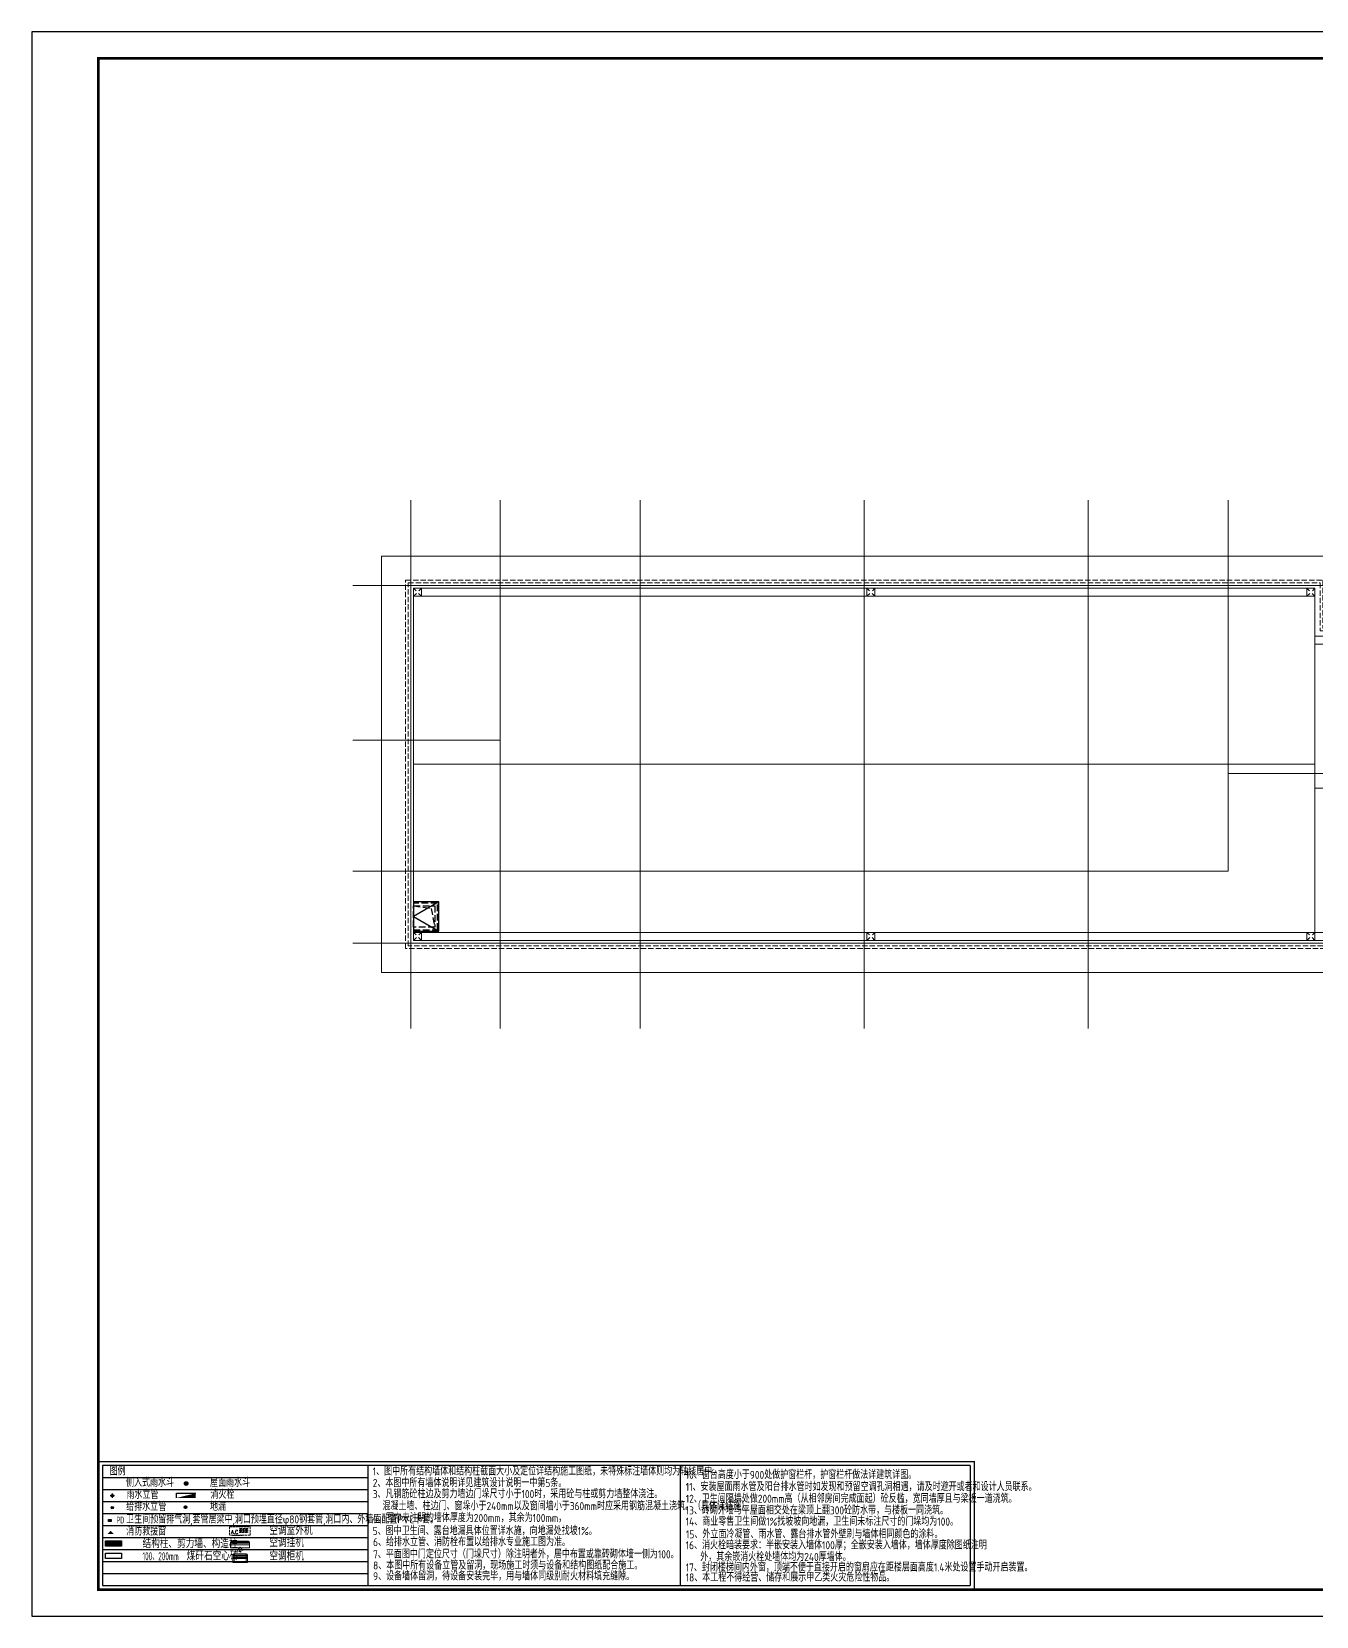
# Model space of a CAD drawing. Extents: x 1188826 to 1909461, y 608442 to 1651179.
# Drawn here: x 1278970 to 1327138, y 880694 to 940094 of the extents above; entities that cross this region are included whole.
import ezdxf

# ---------------------------------------------------------------- set-up
doc = ezdxf.new("R2010")
doc.units = 0
doc.header["$LTSCALE"] = 1000
doc.header["$MEASUREMENT"] = 0
for name, pattern in [('__DASH', [0.35, 0.25, -0.1]), ('ACAD_ISO10W100', [18.5, 12, -3, 0.5, -3]), ('CONTINOUS', [0]), ('DASH', [0.35, 0.25, -0.1]), ('DOTE', [2.42, 2, -0.2, 0.02, -0.2])]:
    doc.linetypes.add(name, pattern=pattern)
for name, color, linetype in [('00-地漏', 43, 'Continuous'), ('__0', 7, 'Continuous'), ('A-FLOR(看线)', 205, 'Continuous'), ('AE-FLDR-ROOF', 61, 'Continuous'), ('PUB_TEXT', 4, 'Continuous'), ('Z3-建筑外边线', 157, 'Continuous'), ('保温', 6, 'Continuous'), ('图框', 140, 'Continuous'), ('地漏', 43, 'Continuous'), ('房间名称', 255, 'Continuous'), ('留孔', 1, 'Continuous'), ('看线', 8, 'Continuous'), ('雨水立管', 160, 'Continuous'), ('预留孔', 240, 'Continuous')]:
    doc.layers.add(name, color=color, linetype=linetype)
for name, color, linetype, lineweight in [('DOTE', 19, 'DOTE', 9), ('WALL', 9, 'Continuous', 40), ('平面-分水线', 214, 'Continuous', 15), ('平面-排水沟', 86, 'Continuous', 15), ('平面-看线', 45, 'Continuous', 15), ('平面-空调预留孔', 173, 'Continuous', 15)]:
    doc.layers.add(name, color=color, linetype=linetype, lineweight=lineweight)
doc.layers.add('消火栓', color=1, linetype='CONTINOUS', plot=False)
doc.styles.add('_TCH_DIM', font='SIMPLEX.shx', dxfattribs={"width": 0.7, "bigfont": 'GBCBIG.shx'})
doc.styles.get("Standard").update_dxf_attribs({"font": 'gbenor.shx', "bigfont": 'gbcbig.shx'})
doc.styles.add('房间名称', font='TSSDENG', dxfattribs={"width": 0.8, "bigfont": 'HZTXT'})

# ---------------------------------------------------------------- blocks, each defined once
blk = doc.blocks.new('R5T6Y7TRF')
at = {"layer": '平面-分水线', "elevation": -134}
blk.add_lwpolyline([(392485, -26438), (392785, -26438), (392785, -26738), (392485, -26738)], close=True, dxfattribs=at)
for points in [[(392485, -26438), (392582, -26534)], [(392485, -26738), (392593, -26629)], [(392676, -26629), (392785, -26738)], [(392688, -26534), (392785, -26438)]]:
    blk.add_lwpolyline(points, dxfattribs=at)
blk = doc.blocks.new('地漏')
at = {"layer": '00-地漏', "color": 8}
for p, q in [((261881, 761590), (261803, 761667)), ((261912, 761607), (261820, 761699)), ((261929, 761636), (261846, 761715))]:
    blk.add_line(p, q, dxfattribs=at)
at = {"layer": '00-地漏'}
blk.add_ellipse((261866, 761653), major_axis=(-65, 0), ratio=1, start_param=-1.570626514069458, end_param=4.712558793110128, dxfattribs=at)
blk = doc.blocks.new('W-drain-1')
for p, q in [((-270, 30), (-210, 30)), ((-266, 45), (-214, 45)), ((-266, 15), (-214, 15)), ((-255, 56), (-255, 4)), ((-240, 60), (-240, 0)), ((-225, 56), (-225, 4))]:
    blk.add_line(p, q)
blk.add_circle((-240, 30), 30)
blk = doc.blocks.new('y')
at = {"layer": '雨水立管'}
for p, q in [((100, 0), (-100, 0)), ((0, 100), (0, -100))]:
    blk.add_line(p, q, dxfattribs=at)
for radius in [55, 29.7]:
    blk.add_circle((0, 0), radius, dxfattribs=at)
blk = doc.blocks.new('A$C346954FD')
at = {"layer": '消火栓'}
for p, q in [((650, 0), (0, 0)), ((650, 160), (650, 0))]:
    blk.add_line(p, q, dxfattribs=at)
blk.add_solid([(650, 160), (0, 0), (0, 160)], dxfattribs=at)
blk = doc.blocks.new('A$C1AAF19CD')
at = {"layer": '预留孔', "linetype": '__DASH', "ltscale": 0.2}
for p, q in [((35, -10), (235, 140)), ((235, -10), (35, 140))]:
    blk.add_line(p, q, dxfattribs=at)
blk.add_lwpolyline([(0, 65), (270, 65)], dxfattribs=at)
at = {"layer": '预留孔', "ltscale": 0.2}
blk.add_lwpolyline([(35, -10), (35, 140), (235, 140), (235, -10), (35, -10)], dxfattribs=at)
blk = doc.blocks.new('gsergvr')
at = {"layer": '平面-空调预留孔', "linetype": 'DASH', "ltscale": 0.3}
for p, q in [((34075, 17176), (34075, 17166)), ((34085, 17156), (34438, 17156)), ((34448, 17166), (34448, 17176))]:
    blk.add_line(p, q, dxfattribs=at)
blk.add_lwpolyline([(34729, 17176), (33989, 17176, -0.414214), (33969, 17196), (33969, 17466, -0.414214), (33989, 17486), (34729, 17486, -0.414214), (34749, 17466), (34749, 17196, -0.414214)], format="xyb", close=True, dxfattribs=at)
for points in [[(34679, 17515), (34260, 17515), (34260, 17500), (34679, 17500)], [(34658, 17428), (34343, 17428), (34343, 17399), (34658, 17399)], [(34658, 17362), (34343, 17362), (34343, 17333), (34658, 17333)], [(34658, 17296), (34343, 17296), (34343, 17267), (34658, 17267)]]:
    blk.add_lwpolyline(points, close=True, dxfattribs=at)
for centre, start, end in [((34085, 17166), 180, 270), ((34438, 17166), 270, 0)]:
    blk.add_arc(centre, 10, start, end, dxfattribs=at)
at = {"layer": '平面-空调预留孔', "linetype": 'DASH', "ltscale": 0.3, "style": '_TCH_DIM', "width": 0.705882}
blk.add_text('A.C', height=146.9, dxfattribs=at).set_placement((34028, 17216))
blk = doc.blocks.new('A$C001338C2')
for p, q in [((0, 249), (0, 22)), ((22, 0), (878, 0)), ((845, 304), (55, 304)), ((109, 215), (109, 304)), ((900, 22), (900, 249))]:
    blk.add_line(p, q)
at = {"lineweight": 5}
for p, q in [((900, 215), (0, 215)), ((900, 143), (0, 143)), ((865, 279), (144, 279)), ((144, 279), (144, 266)), ((387, 279), (144, 279)), ((144, 279), (144, 253)), ((144, 266), (865, 266)), ((144, 240), (144, 253)), ((144, 253), (865, 253)), ((865, 240), (144, 240)), ((387, 240), (387, 279)), ((622, 240), (387, 240)), ((865, 279), (622, 279)), ((622, 279), (622, 240)), ((865, 253), (865, 279)), ((865, 266), (865, 240))]:
    blk.add_line(p, q, dxfattribs=at)
for points in [[(89, 226), (22, 226, -0.414214), (17, 232), (17, 243, -0.414214), (22, 249), (89, 249, -0.414214), (95, 243), (95, 232, -0.414214)], [(73, 275), (57, 275, -0.414214), (51, 281), (51, 283, -0.414214), (57, 289), (73, 289, -0.414214), (79, 283), (79, 281, -0.414214)]]:
    blk.add_lwpolyline(points, format="xyb", close=True)
for centre, radius, start, end in [((55, 249), 55, 90, 180), ((22, 22), 22, 180, 270), ((845, 249), 55, 360, 90), ((878, 22), 22, 270, 360)]:
    blk.add_arc(centre, radius, start, end)
blk = doc.blocks.new('dasdasf1sa2f31as32f')
for p, q in [((-116, 586), (43, 640)), ((83, 477), (43, 640)), ((-473, 260), (-339, 504)), ((0, 0), (-473, 260)), ((-270, 524), (-428, 237)), ((72, 132), (-401, 392)), ((93, 169), (-381, 428)), ((115, 208), (-359, 468)), ((135, 245), (-339, 505)), ((-270, 524), (114, 314)), ((-23, 586), (-116, 586)), ((-23, 586), (-73, 493)), ((-31, 504), (-73, 493)), ((114, 314), (-44, 26)), ((-18, 463), (-31, 504)), ((32, 555), (-18, 463)), ((134, 244), (0, 0)), ((83, 477), (32, 555))]:
    blk.add_line(p, q)
for centre, start, end in [((-294, 479), 61.25933, 151.25933), ((89, 269), 331.25933, 61.25933)]:
    blk.add_arc(centre, 51.3, start, end)

msp = doc.modelspace()

# ---------------------------------------------------------------- hatches: boundary and pattern name
at = {"layer": 'WALL'}
msp.add_hatch(color=1, dxfattribs=at).paths.add_polyline_path([(1281930, 883898), (1281810, 883778), (1282050, 883778)])
at = {"layer": '保温', "linetype": 'ByBlock', "ltscale": 10}
h = msp.add_hatch(color=8, dxfattribs=at)
h.dxf.hatch_style = 1
h.paths.add_polyline_path([(1282338, 883319), (1282338, 883519), (1281738, 883519), (1281738, 883319)])

# ---------------------------------------------------------------- linework, layer by layer
at = {"layer": '__0', "color": 4}
for points in [[(1281738, 883519), (1282338, 883519), (1282338, 883319), (1281738, 883319)], [(1281738, 883057), (1282338, 883057), (1282338, 882857), (1281738, 882857)]]:
    msp.add_lwpolyline(points, close=True, dxfattribs=at)
at = {"layer": 'A-FLOR(看线)'}
msp.add_lwpolyline([(1294238, 907481), (1293288, 907481), (1293288, 906381), (1294238, 906381)], close=True, dxfattribs=at)
msp.add_lwpolyline([(1294238, 907481), (1293288, 906931), (1294238, 906381)], dxfattribs=at)
at = {"layer": 'A-FLOR(看线)', "linetype": '__DASH'}
for points in [[(1293288, 906431), (1294188, 906431), (1294188, 907431), (1293288, 907431)], [(1293288, 906531), (1293288, 907331), (1294088, 907331), (1294088, 906531)]]:
    msp.add_lwpolyline(points, close=True, dxfattribs=at)
msp.add_lwpolyline([(1293288, 907331), (1293948, 907232), (1294088, 906531)], dxfattribs=at)
at = {"layer": 'DOTE', "linetype": 'ACAD_ISO10W100', "ltscale": 100}
for p, q in [((1293188, 922531), (1293188, 902731)), ((1296538, 922531), (1296538, 902731)), ((1301788, 922531), (1301788, 902731)), ((1310188, 922531), (1310188, 902731)), ((1318588, 922531), (1318588, 902731)), ((1323838, 922531), (1323838, 908631)), ((1368288, 919331), (1291011, 919331)), ((1296538, 913531), (1291011, 913531)), ((1323838, 912281), (1368288, 912281)), ((1291011, 908631), (1323838, 908631)), ((1291011, 905931), (1368288, 905931))]:
    msp.add_line(p, q, dxfattribs=at)
at = {"layer": '图框'}
msp.add_lwpolyline([(1278970, 880694), (1384070, 880694), (1384070, 940094), (1278970, 940094)], close=True, dxfattribs=at)
at = {"layer": '图框', "const_width": 100}
msp.add_lwpolyline([(1281470, 881694), (1383070, 881694), (1383070, 939094), (1281470, 939094)], close=True, dxfattribs=at)
at = {"layer": '地漏'}
for radius in [43.5, 20.1]:
    msp.add_circle((1281993, 884769), radius, dxfattribs=at)
at = {"layer": '平面-排水沟'}
for points in [[(1293288, 918931), (1327088, 918931)], [(1327088, 917431), (1327088, 917131)], [(1327088, 917131), (1357288, 917131)], [(1327088, 917131), (1327088, 906331)], [(1293288, 912631), (1327088, 912631)], [(1357288, 911731), (1327088, 911731)], [(1293288, 906331), (1364988, 906331)]]:
    msp.add_lwpolyline(points, dxfattribs=at)
at = {"layer": '平面-看线'}
for points in [[(1292088, 920431), (1328288, 920431), (1328288, 918631), (1358488, 918631), (1358488, 916731), (1366188, 916731), (1366188, 904831), (1292088, 904831)], [(1293288, 919231), (1327088, 919231), (1327088, 917431), (1357288, 917431), (1357288, 915531), (1364988, 915531), (1364988, 906031), (1293288, 906031)]]:
    msp.add_lwpolyline(points, close=True, dxfattribs=at)
at = {"layer": '平面-看线', "linetype": 'DASH', "ltscale": 0.8}
for points in [[(1292988, 919531), (1327388, 919531), (1327388, 917731), (1357588, 917731), (1357588, 915831), (1365288, 915831), (1365288, 905731), (1292988, 905731)], [(1293088, 919431), (1327288, 919431), (1327288, 917631), (1357488, 917631), (1357488, 915731), (1365188, 915731), (1365188, 905831), (1293088, 905831)]]:
    msp.add_lwpolyline(points, close=True, dxfattribs=at)
at = {"layer": '房间名称'}
for p, q in [((1314159, 886344), (1281620, 886344)), ((1281620, 886344), (1281620, 881844)), ((1291574, 886344), (1291574, 881844)), ((1303282, 886344), (1303282, 881844)), ((1314159, 886344), (1314159, 881844)), ((1314159, 886344), (1314159, 881844)), ((1314159, 886344), (1314159, 882744)), ((1281620, 885894), (1291574, 885894)), ((1281620, 885444), (1291574, 885444)), ((1281620, 884994), (1291574, 884994)), ((1281620, 884544), (1291574, 884544)), ((1281620, 884094), (1291574, 884094)), ((1281620, 883644), (1291574, 883644)), ((1281620, 883194), (1291574, 883194)), ((1281620, 882744), (1291574, 882744)), ((1281620, 882294), (1291574, 882294)), ((1281620, 881844), (1314159, 881844))]:
    msp.add_line(p, q, dxfattribs=at)
at = {"layer": '看线', "const_width": 50}
msp.add_lwpolyline([(1281470, 886494), (1314309, 886494), (1314309, 881694), (1281470, 881694)], close=True, dxfattribs=at)

# ---------------------------------------------------------------- block references
at = {"color": 2}
for p in [(900803, 945669, 134), (917803, 945669, 134), (934303, 945669, 134), (900803, 932769, 134), (917803, 932769, 134), (934303, 932769, 134)]:
    msp.add_blockref('R5T6Y7TRF', p, dxfattribs=at)
at = {"layer": '00-地漏', "xscale": 0.7839999991622756, "yscale": 0.7839999991622756, "zscale": 0.7839999991622756, "rotation": 270}
msp.add_blockref('地漏', (687605, 1090088), dxfattribs=at)
at = {"layer": 'AE-FLDR-ROOF', "xscale": 2.352000000094529, "yscale": 2.352000000094529, "zscale": 2.352000000094529}
msp.add_blockref('W-drain-1', (1285323, 885598), dxfattribs=at)
at = {"layer": 'Z3-建筑外边线', "xscale": 1.119999999995343, "yscale": 1.119999999995343, "zscale": 1.119999999995343, "rotation": 180}
msp.add_blockref('A$C346954FD', (1285123, 885308), dxfattribs=at)
at = {"layer": '平面-空调预留孔'}
msp.add_blockref('gsergvr', (1252419, 866563), dxfattribs=at)
at = {"layer": '平面-空调预留孔', "xscale": -1, "rotation": 331.259331260931}
msp.add_blockref('dasdasf1sa2f31as32f', (1286517, 882707), dxfattribs=at)
at = {"layer": '平面-空调预留孔', "xscale": -0.8000000000465646, "yscale": 0.8000000000465646, "zscale": 0.8000000000465646, "rotation": 359.9999997665698}
msp.add_blockref('A$C001338C2', (1287140, 883263), dxfattribs=at)
at = {"layer": '留孔', "xscale": 0.5, "yscale": 0.5, "zscale": 0.5}
msp.add_blockref('A$C1AAF19CD', (1281829, 884253), dxfattribs=at)
at = {"layer": '雨水立管', "xscale": 0.7839999991622756, "yscale": 0.7839999991622756, "zscale": 0.7839999991622756, "rotation": 90}
msp.add_blockref('y', (1281993, 885219), dxfattribs=at)

# ---------------------------------------------------------------- texts
at = {"layer": 'PUB_TEXT', "style": '房间名称'}
for s, height, width, p in [('PD', 250, 0.56, (1282159, 884176)), ('空调室外机', 300, 0.8, (1287882, 883750)), ('结构柱、剪力墙、构造柱', 300, 0.8, (1283126, 883255)), ('空调挂机', 300, 0.8, (1287882, 883299)), ('100、200mm', 300, 0.56, (1283126, 882794)), ('煤矸石空心砖', 300, 0.8, (1284782, 882794)), ('空调柜机', 300, 0.8, (1287882, 882789))]:
    msp.add_text(s, height=height, dxfattribs=dict(at, width=width)).set_placement(p)
at = {"layer": '房间名称'}
for s, p in [('图例', (1281892, 885982)), ('1、图中所有结构墙体和结构柱截面大小及定位详结构施工图纸，未特殊标注墙体则均为轴线居中。', (1291757, 885976)), ('侧入式雨水斗', (1282505, 885551)), ('屋面雨水斗', (1285656, 885551)), ('2、本图中所有墙体说明详见建筑设计说明一中第5条。', (1291757, 885541)), ('10、窗台高度小于900处做护窗栏杆，护窗栏杆做法详建筑详图。', (1303494, 885845)), ('11、安装屋面雨水管及阳台排水管时如发现和预留空调孔洞相遇，请及时避开或者和设计人员联系。', (1303494, 885394)), ('雨水立管', (1282522, 885100)), ('消火栓', (1285673, 885106)), ('3、凡钢筋砼柱边及剪力墙边门垛尺寸小于100时，采用砼与柱或剪力墙整体浇注。', (1291757, 885124)), ('12、卫生间隔墙处做200mm高（从相邻房间完成面起）砼反槛，宽同墙厚且与梁板一道浇筑。', (1303494, 884951)), ('给排水立管', (1282513, 884650)), ('卫生间预留排气洞,套管居梁中,洞口预埋直径φ80钢套管,洞口内、外墙面配置PVC卡套。', (1282513, 884176)), ('地漏', (1285656, 884651)), ('4、图中未注明的墙体厚度为200mm，其余为100mm，', (1291757, 884229)), ('混凝土墙、柱边门、窗垛小于240mm以及窗间墙小于360mm时应采用钢筋混凝土浇筑。（具体详结施）', (1292124, 884674)), ('13、砖砌外墙与平屋面相交处在梁顶上翻300砼防水带，与楼板一同浇筑。', (1303492, 884514)), ('消防救援窗', (1282513, 883726)), ('5、图中卫生间、露台地漏具体位置详水施，向地漏处找坡1%%%。', (1291757, 883741)), ('14、商业零售卫生间做1%%%找坡坡向地漏，卫生间未标注尺寸的门垛均为100。', (1303492, 884092)), ('15、外立面冷凝管、雨水管、露台排水管外壁刷与墙体相同颜色的涂料。', (1303504, 883618)), ('6、给排水立管、消防栓布置以给排水专业施工图为准。', (1291771, 883325)), ('16、消火栓暗装要求：半嵌安装入墙体100厚；全嵌安装入墙体，墙体厚度除图纸注明', (1303492, 883208)), ('7、平面图中门定位尺寸（门垛尺寸）除注明者外，居中布置或靠砖砌体墙一侧为100。', (1291771, 882867)), ('8、本图中所有设备立管及留洞，现场施工时须与设备和结构图纸配合施工。', (1291771, 882448)), ('17、封闭楼梯间内外窗，顶端不便于直接开启的窗扇应在距楼层面高度1.4米处设置手动开启装置。', (1303492, 882377)), ('外，其余嵌消火栓处墙体均为240厚墙体。', (1304037, 882768)), ('9、设备墙体留洞，待设备安装完毕，用与墙体同级别耐火材料填充缝隙。', (1291771, 882045)), ('18、本工程不得经营、储存和展示甲乙类火灾危险性物品。', (1303492, 882000))]:
    msp.add_text(s, height=300, dxfattribs=at).set_placement(p)

doc.saveas('drawing.dxf')
